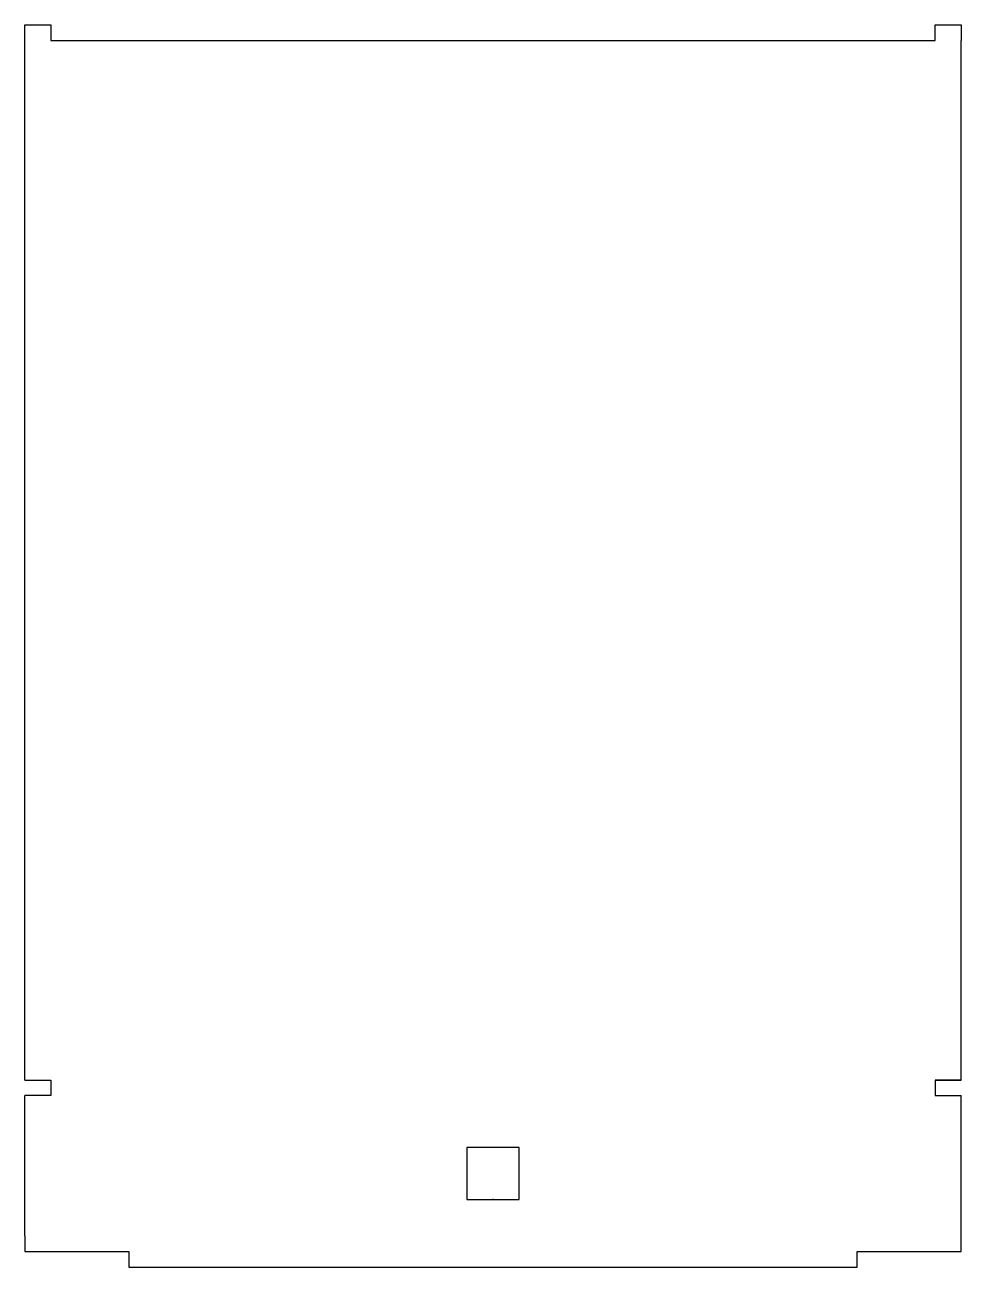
# Model space of a CAD drawing. Header units: millimetres. Extents: x 0 to 180, y -6 to 233.
import ezdxf

# ---------------------------------------------------------------- set-up
doc = ezdxf.new("R2010")
doc.units = ezdxf.units.MM
doc.header["$PDSIZE"] = -1

msp = doc.modelspace()

# ---------------------------------------------------------------- linework, layer by layer
at = {"color": 7, "linetype": 'Continuous'}
for p, q in [((0, 230), (0, 233)), ((0, 233), (5, 233)), ((5, 233), (5, 230)), ((175, 230), (175, 233)), ((175, 233), (180, 233)), ((180, 233), (180, 230)), ((0, 30), (0, 230)), ((5, 230), (175, 230)), ((180, 30), (180, 230)), ((0, 30), (5, 30)), ((0, 30), (5, 30)), ((0, 30), (5, 30)), ((5, 30), (5, 27)), ((180, 30), (175, 30)), ((175, 30), (175, 27)), ((175, 30), (180, 30)), ((175, 30), (180, 30)), ((0, 0), (0, 27)), ((5, 27), (0, 27)), ((175, 27), (180, 27)), ((180, 0), (180, 27)), ((95, 17), (85, 17)), ((85, 17), (85, 7)), ((95, 7), (95, 17)), ((85, 7), (95, 7)), ((0, 0), (0, -3)), ((180, -3), (180, 0)), ((0, -3), (20, -3)), ((20, -3), (20, -6)), ((160, -6), (160, -3)), ((160, -3), (180, -3)), ((20, -6), (160, -6))]:
    msp.add_line(p, q, dxfattribs=at)
msp.add_point((90, 7), dxfattribs=at)

doc.saveas('drawing.dxf')
